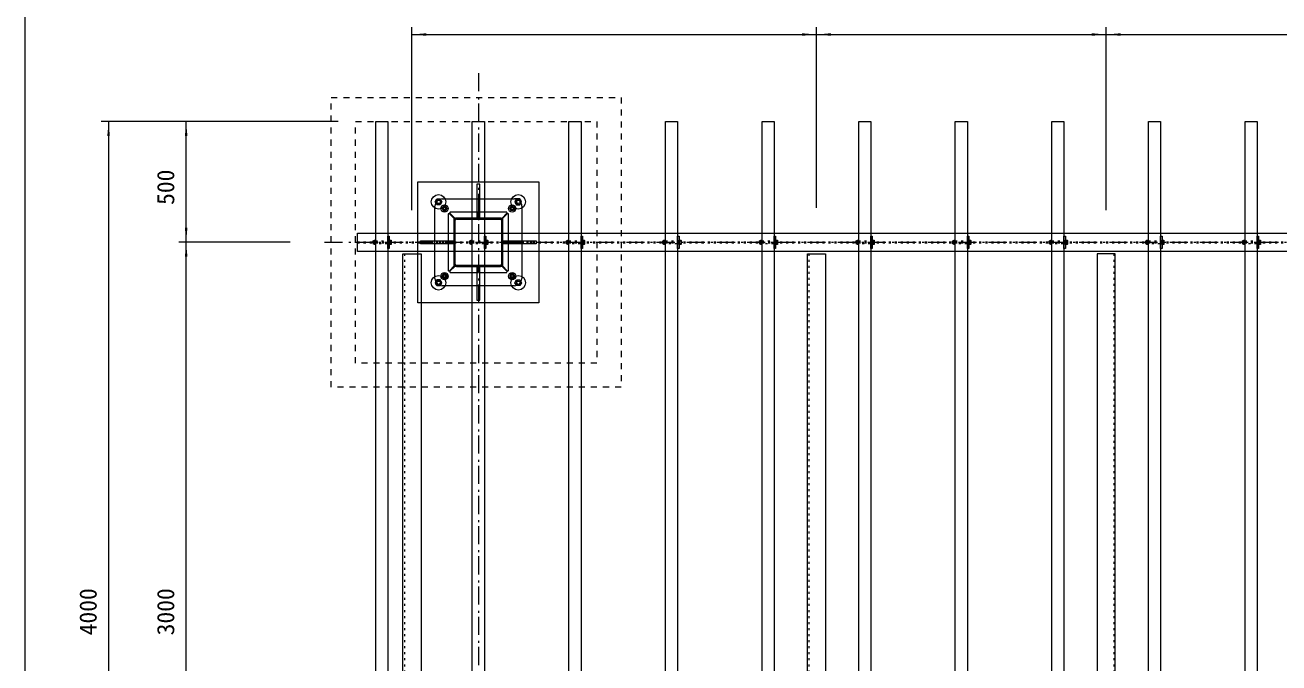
# Model space of a CAD drawing. Units: millimetres, scale not verified. Extents: x -11700 to 11700, y -8365 to 8380.
# Drawn here: x -11700 to -6508, y -2856 to -216 of the extents above; entities that cross this region are included whole.
import ezdxf
from ezdxf.enums import TextEntityAlignment as Align

# ---------------------------------------------------------------- set-up
doc = ezdxf.new("R2010")
doc.units = ezdxf.units.MM
doc.header["$LTSCALE"] = 60
for name, pattern in [('USER1', [0.833282, 0.416565, -0.416718]), ('USER5', [0.416565, 0.138855, -0.27771]), ('USER6', [2.083282, 1.25, -0.416565, 0.138855, -0.277863])]:
    doc.linetypes.add(name, pattern=pattern)
doc.layers.add('0-1_IMPORTED', color=30, linetype='Continuous', lineweight=18)
doc.styles.add('ＭＳ ゴシック', font='')
doc.styles.get('ＭＳ ゴシック').set_extended_font_data('MS Gothic')

msp = doc.modelspace()

# ---------------------------------------------------------------- linework, layer by layer
at = {"layer": '0-1_IMPORTED', "color": 1}
for p, q in [((-10097.96, -982.61), (-10097.96, -225)), ((-10097.96, -255), (-8422.96, -255)), ((-8422.96, -972.61), (-8422.96, -225)), ((-8422.96, -972.61), (-8422.96, -225)), ((-8422.96, -255), (-7222.96, -255)), ((-7222.96, -982.61), (-7222.96, -225)), ((-7222.96, -982.61), (-7222.96, -225)), ((-7222.96, -255), (-6097.96, -255)), ((-10427.96, -615.11), (-11384.23, -615.11)), ((-11354.23, -615.11), (-11354.23, -4615.11)), ((-10402.96, -615.11), (-11062.96, -615.11)), ((-11032.96, -1115.11), (-11032.96, -615.11)), ((-10602.96, -1115.11), (-11062.96, -1115.11)), ((-10602.96, -1115.11), (-11062.96, -1115.11)), ((-11032.96, -4115.11), (-11032.96, -1115.11))]:
    msp.add_line(p, q, dxfattribs=at)
at = {"layer": '0-1_IMPORTED', "color": 7, "linetype": 'USER6', "lineweight": 9}
for p, q in [((-9822.96, -415), (-9822.96, -4915)), ((-10460, -1115.11), (-727.48, -1115.11))]:
    msp.add_line(p, q, dxfattribs=at)
at = {"layer": '0-1_IMPORTED'}
for p, q in [((-10002.96, -1265), (-10002.96, -965)), ((-9972.96, -935), (-9672.96, -935)), ((-9642.96, -965), (-9642.96, -1265)), ((-9922.96, -1017.12), (-9942.83, -997.24)), ((-9940.71, -995.12), (-9920.83, -1015)), ((-9922.96, -1024), (-9922.96, -1206)), ((-9918.46, -1206), (-9918.46, -1024)), ((-9731.96, -1015), (-9913.96, -1015)), ((-9913.96, -1019.5), (-9731.96, -1019.5)), ((-9727.46, -1024), (-9727.46, -1206)), ((-9703.08, -997.24), (-9722.96, -1017.12)), ((-9722.96, -1206), (-9722.96, -1024)), ((-10254.46, -1107.96), (-10254.46, -1122.26)), ((-10253.74, -1115.11), (-10250.17, -1115.11)), ((-10184.56, -1110.49), (-10190.36, -1110.49)), ((-10190.36, -1119.73), (-10184.56, -1119.73)), ((-9854.46, -1107.96), (-9854.46, -1122.26)), ((-9853.74, -1115.11), (-9850.17, -1115.11)), ((-9784.56, -1110.49), (-9790.36, -1110.49)), ((-9790.36, -1119.73), (-9784.56, -1119.73)), ((-9454.46, -1107.96), (-9454.46, -1122.26)), ((-9453.74, -1115.11), (-9450.17, -1115.11)), ((-9384.56, -1110.49), (-9390.36, -1110.49)), ((-9390.36, -1119.73), (-9384.56, -1119.73)), ((-9054.46, -1107.96), (-9054.46, -1122.26)), ((-9053.74, -1115.11), (-9050.17, -1115.11)), ((-8984.56, -1110.49), (-8990.36, -1110.49)), ((-8990.36, -1119.73), (-8984.56, -1119.73)), ((-8654.46, -1107.96), (-8654.46, -1122.26)), ((-8653.74, -1115.11), (-8650.17, -1115.11)), ((-8584.56, -1110.49), (-8590.36, -1110.49)), ((-8590.36, -1119.73), (-8584.56, -1119.73)), ((-8254.46, -1107.96), (-8254.46, -1122.26)), ((-8253.74, -1115.11), (-8250.17, -1115.11)), ((-8184.56, -1110.49), (-8190.36, -1110.49)), ((-8190.36, -1119.73), (-8184.56, -1119.73)), ((-7854.46, -1107.96), (-7854.46, -1122.26)), ((-7853.74, -1115.11), (-7850.17, -1115.11)), ((-7784.56, -1110.49), (-7790.36, -1110.49)), ((-7790.36, -1119.73), (-7784.56, -1119.73)), ((-7454.46, -1107.96), (-7454.46, -1122.26)), ((-7453.74, -1115.11), (-7450.17, -1115.11)), ((-7384.56, -1110.49), (-7390.36, -1110.49)), ((-7390.36, -1119.73), (-7384.56, -1119.73)), ((-7054.46, -1107.96), (-7054.46, -1122.26)), ((-7053.74, -1115.11), (-7050.17, -1115.11)), ((-6984.56, -1110.49), (-6990.36, -1110.49)), ((-6990.36, -1119.73), (-6984.56, -1119.73)), ((-6654.46, -1107.96), (-6654.46, -1122.26)), ((-6653.74, -1115.11), (-6650.17, -1115.11)), ((-6584.56, -1110.49), (-6590.36, -1110.49)), ((-6590.36, -1119.73), (-6584.56, -1119.73)), ((-9942.83, -1232.76), (-9922.96, -1212.88)), ((-9920.83, -1215), (-9940.71, -1234.88)), ((-9731.96, -1210.5), (-9913.96, -1210.5)), ((-9913.96, -1215), (-9731.96, -1215)), ((-9705.2, -1234.88), (-9725.08, -1215)), ((-9672.96, -1295), (-9972.96, -1295))]:
    msp.add_line(p, q, dxfattribs=at)
at = {"layer": '0-1_IMPORTED', "linetype": 'USER5'}
for p, q in [((-10322.96, -1112.61), (-5822.96, -1112.61)), ((-10322.96, -1117.61), (-5822.96, -1117.61)), ((-10128.96, -1162.61), (-10128.96, -4067.61)), ((-8453.96, -1162.61), (-8453.96, -4067.61)), ((-7191.96, -1162.61), (-7191.96, -4067.61)), ((-7191.96, -1162.61), (-7191.96, -4067.61))]:
    msp.add_line(p, q, dxfattribs=at)
at = {"layer": '0-1_IMPORTED'}
for points in [[(-11700, 8135), (11700, 8135), (11700, -8365), (-11700, -8365)], [(-10247.96, -615.11), (-10197.96, -615.11), (-10197.96, -4615.11), (-10247.96, -4615.11)], [(-9847.96, -615.11), (-9797.96, -615.11), (-9797.96, -4615.11), (-9847.96, -4615.11)], [(-9447.96, -615.11), (-9397.96, -615.11), (-9397.96, -4615.11), (-9447.96, -4615.11)], [(-9047.96, -615.11), (-8997.96, -615.11), (-8997.96, -4615.11), (-9047.96, -4615.11)], [(-8647.96, -615.11), (-8597.96, -615.11), (-8597.96, -4615.11), (-8647.96, -4615.11)], [(-8247.96, -615.11), (-8197.96, -615.11), (-8197.96, -4615.11), (-8247.96, -4615.11)], [(-7847.96, -615.11), (-7797.96, -615.11), (-7797.96, -4615.11), (-7847.96, -4615.11)], [(-7447.96, -615.11), (-7397.96, -615.11), (-7397.96, -4615.11), (-7447.96, -4615.11)], [(-7047.96, -615.11), (-6997.96, -615.11), (-6997.96, -4615.11), (-7047.96, -4615.11)], [(-6647.96, -615.11), (-6597.96, -615.11), (-6597.96, -4615.11), (-6647.96, -4615.11)], [(-10072.96, -865), (-9572.96, -865), (-9572.96, -1365), (-10072.96, -1365)], [(-9828.96, -875), (-9828.96, -1015), (-9816.96, -1015), (-9816.96, -875)], [(-9974.1, -947.61), (-9981.03, -959.61), (-9994.88, -959.61), (-10001.81, -947.61), (-9994.88, -935.61), (-9981.03, -935.61)], [(-9952.56, -975), (-9957.76, -966), (-9968.15, -966), (-9973.35, -975), (-9968.15, -984), (-9957.76, -984)], [(-9693.35, -975), (-9688.15, -966), (-9677.76, -966), (-9672.56, -975), (-9677.76, -984), (-9688.15, -984)], [(-9671.81, -947.61), (-9664.88, -959.61), (-9651.03, -959.61), (-9644.1, -947.61), (-9651.03, -935.61), (-9664.88, -935.61)], [(-10322.96, -1077.61), (-5822.96, -1077.61), (-5822.96, -1152.61), (-10322.96, -1152.61)], [(-10197.96, -1090.11), (-10191.96, -1090.11), (-10191.96, -1140.11), (-10197.96, -1140.11)], [(-9797.96, -1090.11), (-9791.96, -1090.11), (-9791.96, -1140.11), (-9797.96, -1140.11)], [(-9397.96, -1090.11), (-9391.96, -1090.11), (-9391.96, -1140.11), (-9397.96, -1140.11)], [(-8997.96, -1090.11), (-8991.96, -1090.11), (-8991.96, -1140.11), (-8997.96, -1140.11)], [(-8597.96, -1090.11), (-8591.96, -1090.11), (-8591.96, -1140.11), (-8597.96, -1140.11)], [(-8197.96, -1090.11), (-8191.96, -1090.11), (-8191.96, -1140.11), (-8197.96, -1140.11)], [(-7797.96, -1090.11), (-7791.96, -1090.11), (-7791.96, -1140.11), (-7797.96, -1140.11)], [(-7397.96, -1090.11), (-7391.96, -1090.11), (-7391.96, -1140.11), (-7397.96, -1140.11)], [(-6997.96, -1090.11), (-6991.96, -1090.11), (-6991.96, -1140.11), (-6997.96, -1140.11)], [(-6597.96, -1090.11), (-6591.96, -1090.11), (-6591.96, -1140.11), (-6597.96, -1140.11)], [(-10254.46, -1106.11), (-10249.46, -1106.11), (-10249.46, -1124.11), (-10254.46, -1124.11)], [(-10247.96, -1097.61), (-10249.46, -1097.61), (-10249.46, -1132.61), (-10247.96, -1132.61)], [(-10191.96, -1106.11), (-10190.36, -1106.11), (-10190.36, -1124.11), (-10191.96, -1124.11)], [(-10190.36, -1105.87), (-10184.56, -1105.87), (-10183.85, -1107.11), (-10183.85, -1123.11), (-10184.56, -1124.34), (-10190.36, -1124.34)], [(-10062.96, -1109), (-9922.96, -1109), (-9922.96, -1121), (-10062.96, -1121)], [(-9854.46, -1106.11), (-9849.46, -1106.11), (-9849.46, -1124.11), (-9854.46, -1124.11)], [(-9847.96, -1097.61), (-9849.46, -1097.61), (-9849.46, -1132.61), (-9847.96, -1132.61)], [(-9791.96, -1106.11), (-9790.36, -1106.11), (-9790.36, -1124.11), (-9791.96, -1124.11)], [(-9790.36, -1105.87), (-9784.56, -1105.87), (-9783.85, -1107.11), (-9783.85, -1123.11), (-9784.56, -1124.34), (-9790.36, -1124.34)], [(-9582.96, -1121), (-9722.96, -1121), (-9722.96, -1109), (-9582.96, -1109)], [(-9454.46, -1106.11), (-9449.46, -1106.11), (-9449.46, -1124.11), (-9454.46, -1124.11)], [(-9447.96, -1097.61), (-9449.46, -1097.61), (-9449.46, -1132.61), (-9447.96, -1132.61)], [(-9391.96, -1106.11), (-9390.36, -1106.11), (-9390.36, -1124.11), (-9391.96, -1124.11)], [(-9390.36, -1105.87), (-9384.56, -1105.87), (-9383.85, -1107.11), (-9383.85, -1123.11), (-9384.56, -1124.34), (-9390.36, -1124.34)], [(-9054.46, -1106.11), (-9049.46, -1106.11), (-9049.46, -1124.11), (-9054.46, -1124.11)], [(-9047.96, -1097.61), (-9049.46, -1097.61), (-9049.46, -1132.61), (-9047.96, -1132.61)], [(-8991.96, -1106.11), (-8990.36, -1106.11), (-8990.36, -1124.11), (-8991.96, -1124.11)], [(-8990.36, -1105.87), (-8984.56, -1105.87), (-8983.85, -1107.11), (-8983.85, -1123.11), (-8984.56, -1124.34), (-8990.36, -1124.34)], [(-8654.46, -1106.11), (-8649.46, -1106.11), (-8649.46, -1124.11), (-8654.46, -1124.11)], [(-8647.96, -1097.61), (-8649.46, -1097.61), (-8649.46, -1132.61), (-8647.96, -1132.61)], [(-8591.96, -1106.11), (-8590.36, -1106.11), (-8590.36, -1124.11), (-8591.96, -1124.11)], [(-8590.36, -1105.87), (-8584.56, -1105.87), (-8583.85, -1107.11), (-8583.85, -1123.11), (-8584.56, -1124.34), (-8590.36, -1124.34)], [(-8254.46, -1106.11), (-8249.46, -1106.11), (-8249.46, -1124.11), (-8254.46, -1124.11)], [(-8247.96, -1097.61), (-8249.46, -1097.61), (-8249.46, -1132.61), (-8247.96, -1132.61)], [(-8191.96, -1106.11), (-8190.36, -1106.11), (-8190.36, -1124.11), (-8191.96, -1124.11)], [(-8190.36, -1105.87), (-8184.56, -1105.87), (-8183.85, -1107.11), (-8183.85, -1123.11), (-8184.56, -1124.34), (-8190.36, -1124.34)], [(-7854.46, -1106.11), (-7849.46, -1106.11), (-7849.46, -1124.11), (-7854.46, -1124.11)], [(-7847.96, -1097.61), (-7849.46, -1097.61), (-7849.46, -1132.61), (-7847.96, -1132.61)], [(-7791.96, -1106.11), (-7790.36, -1106.11), (-7790.36, -1124.11), (-7791.96, -1124.11)], [(-7790.36, -1105.87), (-7784.56, -1105.87), (-7783.85, -1107.11), (-7783.85, -1123.11), (-7784.56, -1124.34), (-7790.36, -1124.34)], [(-7454.46, -1106.11), (-7449.46, -1106.11), (-7449.46, -1124.11), (-7454.46, -1124.11)], [(-7447.96, -1097.61), (-7449.46, -1097.61), (-7449.46, -1132.61), (-7447.96, -1132.61)], [(-7391.96, -1106.11), (-7390.36, -1106.11), (-7390.36, -1124.11), (-7391.96, -1124.11)], [(-7390.36, -1105.87), (-7384.56, -1105.87), (-7383.85, -1107.11), (-7383.85, -1123.11), (-7384.56, -1124.34), (-7390.36, -1124.34)], [(-7054.46, -1106.11), (-7049.46, -1106.11), (-7049.46, -1124.11), (-7054.46, -1124.11)], [(-7047.96, -1097.61), (-7049.46, -1097.61), (-7049.46, -1132.61), (-7047.96, -1132.61)], [(-6991.96, -1106.11), (-6990.36, -1106.11), (-6990.36, -1124.11), (-6991.96, -1124.11)], [(-6990.36, -1105.87), (-6984.56, -1105.87), (-6983.85, -1107.11), (-6983.85, -1123.11), (-6984.56, -1124.34), (-6990.36, -1124.34)], [(-6654.46, -1106.11), (-6649.46, -1106.11), (-6649.46, -1124.11), (-6654.46, -1124.11)], [(-6647.96, -1097.61), (-6649.46, -1097.61), (-6649.46, -1132.61), (-6647.96, -1132.61)], [(-6591.96, -1106.11), (-6590.36, -1106.11), (-6590.36, -1124.11), (-6591.96, -1124.11)], [(-6590.36, -1105.87), (-6584.56, -1105.87), (-6583.85, -1107.11), (-6583.85, -1123.11), (-6584.56, -1124.34), (-6590.36, -1124.34)], [(-10060.46, -4067.61), (-10135.46, -4067.61), (-10135.46, -1162.61), (-10060.46, -1162.61)], [(-8385.46, -4067.61), (-8460.46, -4067.61), (-8460.46, -1162.61), (-8385.46, -1162.61)], [(-7260.46, -4067.61), (-7185.46, -4067.61), (-7185.46, -1162.61), (-7260.46, -1162.61)], [(-7260.46, -4067.61), (-7185.46, -4067.61), (-7185.46, -1162.61), (-7260.46, -1162.61)], [(-9952.56, -1255), (-9957.76, -1264), (-9968.15, -1264), (-9973.35, -1255), (-9968.15, -1246), (-9957.76, -1246)], [(-9816.96, -1355), (-9816.96, -1215), (-9828.96, -1215), (-9828.96, -1355)], [(-9693.35, -1255), (-9688.15, -1264), (-9677.76, -1264), (-9672.56, -1255), (-9677.76, -1246), (-9688.15, -1246)], [(-9974.1, -1282.61), (-9981.03, -1270.61), (-9994.88, -1270.61), (-10001.81, -1282.61), (-9994.88, -1294.61), (-9981.03, -1294.61)], [(-9671.81, -1282.61), (-9664.88, -1270.61), (-9651.03, -1270.61), (-9644.1, -1282.61), (-9651.03, -1294.61), (-9664.88, -1294.61)]]:
    msp.add_lwpolyline(points, close=True, dxfattribs=at)
at = {"layer": '0-1_IMPORTED', "linetype": 'USER1'}
for points in [[(-10432, -515.11), (-9232, -515.11), (-9232, -1715.11), (-10432, -1715.11)], [(-10332, -615.11), (-9332, -615.11), (-9332, -1615.11), (-10332, -1615.11)]]:
    msp.add_lwpolyline(points, close=True, dxfattribs=at)
at = {"layer": '0-1_IMPORTED'}
for points in [[(-9947.96, -999.36), (-9947.96, -1113.5), (-9922.96, -1113.5), (-9922.96, -1017.12)], [(-9920.83, -1015), (-9824.46, -1015), (-9824.46, -990), (-9938.59, -990)], [(-9707.32, -990), (-9821.46, -990), (-9821.46, -1015), (-9725.08, -1015), (-9705.2, -995.12)], [(-9722.96, -1017.12), (-9722.96, -1113.5), (-9697.96, -1113.5), (-9697.96, -999.36)], [(-9922.96, -1212.88), (-9922.96, -1116.5), (-9947.96, -1116.5), (-9947.96, -1230.64)], [(-9697.96, -1230.64), (-9697.96, -1116.5), (-9722.96, -1116.5), (-9722.96, -1212.88), (-9703.08, -1232.76)], [(-9938.59, -1240), (-9824.46, -1240), (-9824.46, -1215), (-9920.83, -1215)], [(-9725.08, -1215), (-9821.46, -1215), (-9821.46, -1240), (-9707.32, -1240)]]:
    msp.add_lwpolyline(points, dxfattribs=at)
at = {"layer": '0-1_IMPORTED', "linetype": 'USER5'}
for points in [[(-10190.36, -1110.11), (-10259.06, -1110.11), (-10260.36, -1111.41), (-10260.36, -1118.81), (-10259.06, -1120.11), (-10190.36, -1120.11)], [(-9790.36, -1110.11), (-9859.06, -1110.11), (-9860.36, -1111.41), (-9860.36, -1118.81), (-9859.06, -1120.11), (-9790.36, -1120.11)], [(-9390.36, -1110.11), (-9459.06, -1110.11), (-9460.36, -1111.41), (-9460.36, -1118.81), (-9459.06, -1120.11), (-9390.36, -1120.11)], [(-8990.36, -1110.11), (-9059.06, -1110.11), (-9060.36, -1111.41), (-9060.36, -1118.81), (-9059.06, -1120.11), (-8990.36, -1120.11)], [(-8590.36, -1110.11), (-8659.06, -1110.11), (-8660.36, -1111.41), (-8660.36, -1118.81), (-8659.06, -1120.11), (-8590.36, -1120.11)], [(-8190.36, -1110.11), (-8259.06, -1110.11), (-8260.36, -1111.41), (-8260.36, -1118.81), (-8259.06, -1120.11), (-8190.36, -1120.11)], [(-7790.36, -1110.11), (-7859.06, -1110.11), (-7860.36, -1111.41), (-7860.36, -1118.81), (-7859.06, -1120.11), (-7790.36, -1120.11)], [(-7390.36, -1110.11), (-7459.06, -1110.11), (-7460.36, -1111.41), (-7460.36, -1118.81), (-7459.06, -1120.11), (-7390.36, -1120.11)], [(-6990.36, -1110.11), (-7059.06, -1110.11), (-7060.36, -1111.41), (-7060.36, -1118.81), (-7059.06, -1120.11), (-6990.36, -1120.11)], [(-6590.36, -1110.11), (-6659.06, -1110.11), (-6660.36, -1111.41), (-6660.36, -1118.81), (-6659.06, -1120.11), (-6590.36, -1120.11)]]:
    msp.add_lwpolyline(points, dxfattribs=at)
at = {"layer": '0-1_IMPORTED'}
for centre, radius in [((-9987.96, -947.61), 30), ((-9657.96, -947.61), 30), ((-9987.96, -947.61), 12), ((-9987.96, -947.61), 6.92), ((-9962.96, -975), 15), ((-9962.96, -975), 9), ((-9962.96, -975), 5.05), ((-9682.96, -975), 15), ((-9682.96, -975), 9), ((-9682.96, -975), 5.05), ((-9657.96, -947.61), 12), ((-9657.96, -947.61), 6.92), ((-9962.96, -1255), 15), ((-9962.96, -1255), 9), ((-9682.96, -1255), 15), ((-9682.96, -1255), 9), ((-9987.96, -1282.61), 30), ((-9987.96, -1282.61), 12), ((-9987.96, -1282.61), 6.92), ((-9962.96, -1255), 5.05), ((-9682.96, -1255), 5.05), ((-9657.96, -1282.61), 30), ((-9657.96, -1282.61), 12), ((-9657.96, -1282.61), 6.92)]:
    msp.add_circle(centre, radius, dxfattribs=at)
for centre, radius, start, end in [((-9972.96, -965), 30, 90, 180), ((-9672.96, -965), 30, 45, 90), ((-9672.96, -965), 30, 360, 45), ((-9944.96, -999.36), 3, 45, 180), ((-9938.59, -993), 3, 90, 225), ((-9913.96, -1024), 9, 90, 180), ((-9913.96, -1024), 4.5, 90, 180), ((-9731.96, -1024), 9, 0, 90), ((-9731.96, -1024), 4.5, 360, 90), ((-9707.32, -993), 3, 315, 90), ((-9700.96, -999.36), 3, 0, 135), ((-10254.46, -1115.11), 7.15, 90, 180), ((-10254.46, -1115.11), 7.15, 180, 270), ((-9854.46, -1115.11), 7.15, 90, 180), ((-9854.46, -1115.11), 7.15, 180, 270), ((-9454.46, -1115.11), 7.15, 90, 180), ((-9454.46, -1115.11), 7.15, 180, 270), ((-9054.46, -1115.11), 7.15, 90, 180), ((-9054.46, -1115.11), 7.15, 180, 270), ((-8654.46, -1115.11), 7.15, 90, 180), ((-8654.46, -1115.11), 7.15, 180, 270), ((-8254.46, -1115.11), 7.15, 90, 180), ((-8254.46, -1115.11), 7.15, 180, 270), ((-7854.46, -1115.11), 7.15, 90, 180), ((-7854.46, -1115.11), 7.15, 180, 270), ((-7454.46, -1115.11), 7.15, 90, 180), ((-7454.46, -1115.11), 7.15, 180, 270), ((-7054.46, -1115.11), 7.15, 90, 180), ((-7054.46, -1115.11), 7.15, 180, 270), ((-6654.46, -1115.11), 7.15, 90, 180), ((-6654.46, -1115.11), 7.15, 180, 270), ((-9944.96, -1230.64), 3, 180, 315), ((-9938.59, -1237), 3, 135, 270), ((-9913.96, -1206), 9, 180, 270), ((-9913.96, -1206), 4.5, 180, 270), ((-9731.96, -1206), 9, 270, 360), ((-9731.96, -1206), 4.5, 270, 0), ((-9707.32, -1237), 3, 270, 45), ((-9700.96, -1230.64), 3, 225, 0), ((-9972.96, -1265), 30, 180, 270), ((-9672.96, -1265), 30, 270, 360)]:
    msp.add_arc(centre, radius, start, end, dxfattribs=at)
at = {"layer": '0-1_IMPORTED', "color": 1}
for centre, radius, start, end in [((-9987.96, -947.61), 8, 270, 200), ((-9962.96, -975), 6, 160, 90), ((-9682.96, -975), 6, 90, 20), ((-9657.96, -947.61), 8, 340, 270), ((-9987.96, -1282.61), 8, 160, 90), ((-9962.96, -1255), 6, 270, 200), ((-9682.96, -1255), 6, 340, 270), ((-9657.96, -1282.61), 8, 90, 20)]:
    msp.add_arc(centre, radius, start, end, dxfattribs=at)
for points in [[(-10097.96, -255), (-10037.96, -249.75), (-10037.96, -260.25)], [(-8422.96, -255), (-8482.95, -260.25), (-8482.95, -249.75)], [(-8422.96, -255), (-8362.96, -249.75), (-8362.96, -260.25)], [(-7222.96, -255), (-7282.95, -260.25), (-7282.95, -249.75)], [(-7222.96, -255), (-7162.96, -249.75), (-7162.96, -260.25)], [(-11354.23, -615.11), (-11348.98, -675.1), (-11359.48, -675.1)], [(-11032.96, -615.11), (-11027.71, -675.1), (-11038.2, -675.1)], [(-11032.96, -1115.11), (-11038.2, -1055.11), (-11027.71, -1055.11)], [(-11032.96, -1115.11), (-11027.71, -1175.1), (-11038.2, -1175.1)]]:
    msp.add_solid(points, dxfattribs=at)

# ---------------------------------------------------------------- texts
at = {"layer": '0-1_IMPORTED', "color": 7, "style": 'ＭＳ ゴシック'}
for s, p in [('500', (-11060.74, -960.36)), ('4000', (-11382.01, -2742.11)), ('3000', (-11060.74, -2742.11))]:
    msp.add_text(s, height=71.65, rotation=90, dxfattribs=at).set_placement(p, align=Align.BOTTOM_LEFT)

doc.saveas('drawing.dxf')
